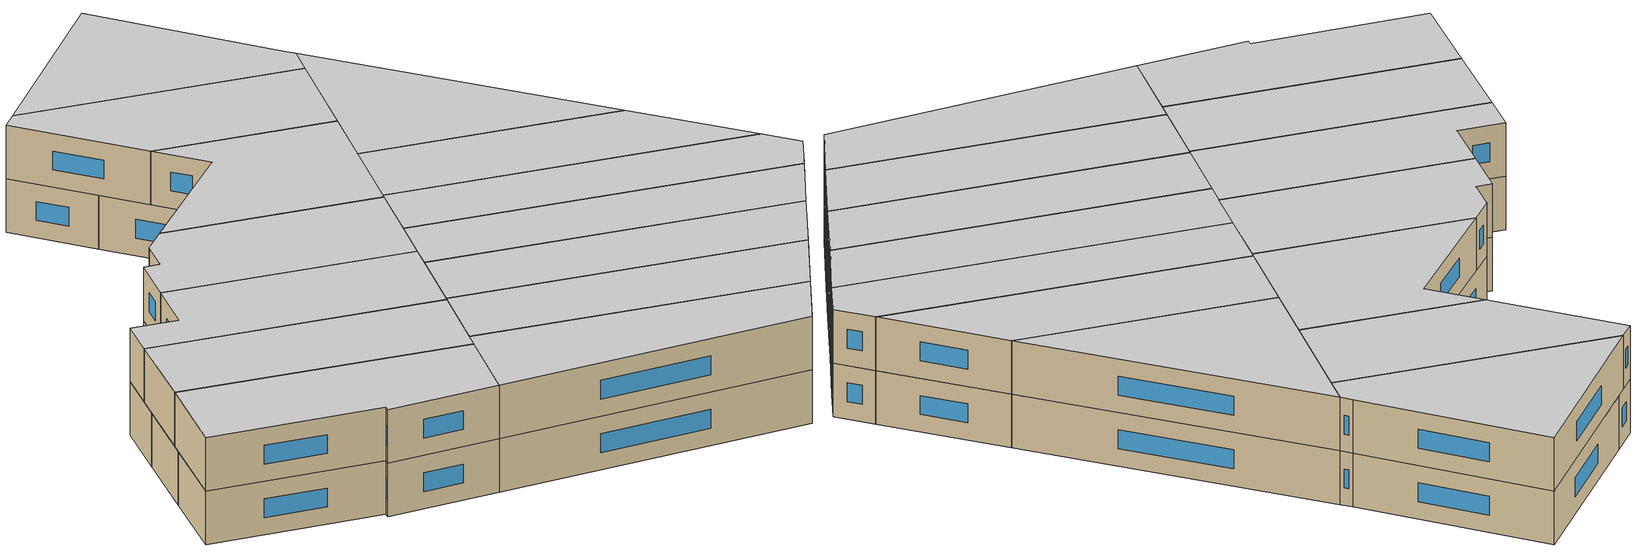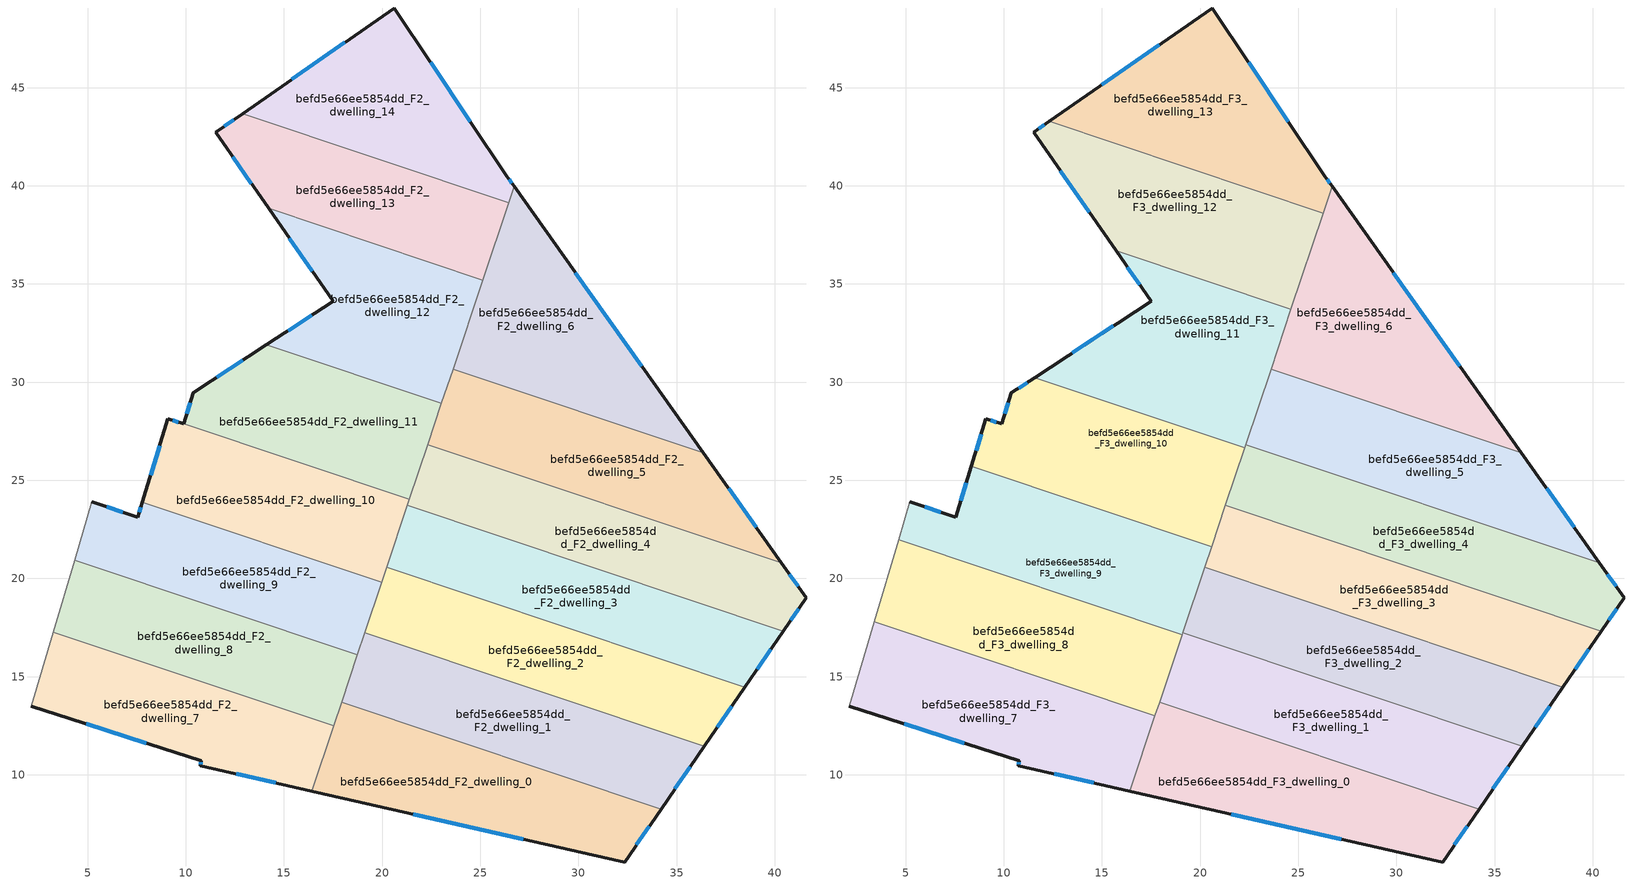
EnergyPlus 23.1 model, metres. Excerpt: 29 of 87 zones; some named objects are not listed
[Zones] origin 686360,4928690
befd5e66ee5854dd_F2_dwelling_0
 floor to befd5e66ee5854dd_F1_dwelling_0 (EU_floor_Construction): 34.21,8.26 32.36,5.56 16.42,9.17 17.93,13.7 z6
 wall outside (EU_wall_Construction): 16.42,9.17 32.36,5.56 34.21,8.26 z6:9
 wall to befd5e66ee5854dd_F2_dwelling_1 (EU_wall_Construction): 34.21,8.26 17.93,13.7 z6:9
 wall to befd5e66ee5854dd_F2_dwelling_7 (EU_wall_Construction): 17.53,12.49 16.42,9.17 z6:9
 wall to befd5e66ee5854dd_F2_dwelling_8 (EU_wall_Construction): 17.93,13.7 17.53,12.49 z6:9
 window (EU_Window_Construction): 32.96,6.43 33.61,7.38 / 21.58,8 27.19,6.73 z6.97:8.03
befd5e66ee5854dd_F2_dwelling_1
 floor to befd5e66ee5854dd_F1_dwelling_1 (EU_floor_Construction): 36.4,11.45 34.21,8.26 17.93,13.7 19.11,17.23 z6
 wall outside (EU_wall_Construction): 34.21,8.26 36.4,11.45 z6:9
 wall to befd5e66ee5854dd_F2_dwelling_2 (EU_wall_Construction): 36.4,11.45 19.11,17.23 z6:9
 wall to befd5e66ee5854dd_F2_dwelling_8 (EU_wall_Construction): 18.74,16.1 17.93,13.7 z6:9
 wall to befd5e66ee5854dd_F2_dwelling_9 (EU_wall_Construction): 19.11,17.23 18.74,16.1 z6:9
 window (EU_Window_Construction): 34.92,9.29 35.69,10.41 z6.97:8.03
befd5e66ee5854dd_F2_dwelling_10
 floor to befd5e66ee5854dd_F1_dwelling_10 (EU_floor_Construction): 21.39,24.04 19.97,19.81 7.79,23.89 9.09,28.13 9.89,27.88 9.89,27.89 z6
 wall outside (EU_wall_Construction): 9.89,27.89 9.89,27.88 9.09,28.13 7.79,23.89 z6:9
 wall to befd5e66ee5854dd_F2_dwelling_11 (EU_wall_Construction): 21.39,24.04 9.89,27.89 z6:9
 wall to befd5e66ee5854dd_F2_dwelling_9 (EU_wall_Construction): 7.79,23.89 19.97,19.81 z6:9
 wall to befd5e66ee5854dd_F2_dwelling_3 (EU_wall_Construction): 20.23,20.57 21.29,23.73 z6:9
 wall to befd5e66ee5854dd_F2_dwelling_4 (EU_wall_Construction): 21.29,23.73 21.39,24.04 z6:9
 wall to befd5e66ee5854dd_F2_dwelling_2 (EU_wall_Construction): 19.98,19.81 20.23,20.57 z6:9
 window (EU_Window_Construction): 8.67,26.75 8.21,25.26 / 9.63,27.96 9.35,28.05 z6.97:8.03
befd5e66ee5854dd_F2_dwelling_11
 floor to befd5e66ee5854dd_F1_dwelling_11 (EU_floor_Construction): 23.02,28.91 21.39,24.04 9.89,27.89 10.38,29.45 14.11,31.9 z6
 wall outside (EU_wall_Construction): 14.11,31.9 10.38,29.45 9.89,27.89 z6:9
 wall to befd5e66ee5854dd_F2_dwelling_12 (EU_wall_Construction): 23.02,28.91 14.11,31.9 z6:9
 wall to befd5e66ee5854dd_F2_dwelling_4 (EU_wall_Construction): 21.39,24.04 22.32,26.82 z6:9
 wall to befd5e66ee5854dd_F2_dwelling_5 (EU_wall_Construction): 22.32,26.82 23.02,28.91 z6:9
 window (EU_Window_Construction): 10.22,28.94 10.05,28.4 / 12.9,31.1 11.59,30.24 z6.97:8.03
befd5e66ee5854dd_F2_dwelling_12
 floor to befd5e66ee5854dd_F1_dwelling_12 (EU_floor_Construction): 25.13,35.2 23.02,28.91 14.11,31.9 17.51,34.13 14.21,38.86 z6
 wall outside (EU_wall_Construction): 14.21,38.86 17.51,34.13 14.11,31.9 z6:9
 wall to befd5e66ee5854dd_F2_dwelling_6 (EU_wall_Construction): 23.61,30.67 25.13,35.2 z6:9
 wall to befd5e66ee5854dd_F2_dwelling_13 (EU_wall_Construction): 25.13,35.2 14.21,38.86 z6:9
 wall to befd5e66ee5854dd_F2_dwelling_5 (EU_wall_Construction): 23.02,28.91 23.61,30.67 z6:9
 window (EU_Window_Construction): 16.4,33.41 15.21,32.62 / 15.28,37.32 16.44,35.66 z6.97:8.03
befd5e66ee5854dd_F2_dwelling_13
 floor to befd5e66ee5854dd_F1_dwelling_13 (EU_floor_Construction): 26.45,39.14 25.13,35.2 14.21,38.86 11.52,42.73 12.89,43.68 z6
 wall outside (EU_wall_Construction): 12.89,43.68 11.52,42.73 14.21,38.86 z6:9
 wall to befd5e66ee5854dd_F2_dwelling_14 (EU_wall_Construction): 26.45,39.14 12.89,43.68 z6:9
 wall to befd5e66ee5854dd_F2_dwelling_6 (EU_wall_Construction): 25.13,35.2 26.45,39.14 z6:9
 window (EU_Window_Construction): 12.39,41.47 13.34,40.11 / 12.44,43.37 11.96,43.04 z6.97:8.03
befd5e66ee5854dd_F2_dwelling_14
 floor to befd5e66ee5854dd_F1_dwelling_14 (EU_floor_Construction): 20.61,49.06 26.35,40.5 26.72,39.97 26.45,39.14 12.89,43.68 z6
 wall outside (EU_wall_Construction): 26.72,39.97 26.35,40.5 20.61,49.06 12.89,43.68 z6:9
 wall to befd5e66ee5854dd_F2_dwelling_6 (EU_wall_Construction): 26.45,39.15 26.72,39.97 z6:9
 window (EU_Window_Construction): 18.1,47.32 15.39,45.43 / 24.49,43.27 22.47,46.28 / 26.6,40.14 26.47,40.33 z6.97:8.03
befd5e66ee5854dd_F2_dwelling_2
 floor to befd5e66ee5854dd_F1_dwelling_2 (EU_floor_Construction): 38.47,14.46 36.4,11.45 19.11,17.23 20.23,20.57 z6
 wall outside (EU_wall_Construction): 36.4,11.45 38.47,14.46 z6:9
 wall to befd5e66ee5854dd_F2_dwelling_3 (EU_wall_Construction): 38.47,14.46 20.23,20.57 z6:9
 wall to befd5e66ee5854dd_F2_dwelling_9 (EU_wall_Construction): 19.98,19.81 19.11,17.23 z6:9
 window (EU_Window_Construction): 37.07,12.42 37.8,13.48 z6.97:8.03
befd5e66ee5854dd_F2_dwelling_3
 floor to befd5e66ee5854dd_F1_dwelling_3 (EU_floor_Construction): 40.43,17.33 38.47,14.46 20.23,20.57 21.29,23.73 z6
 wall outside (EU_wall_Construction): 38.47,14.46 40.43,17.33 z6:9
 wall to befd5e66ee5854dd_F2_dwelling_4 (EU_wall_Construction): 40.43,17.33 21.29,23.73 z6:9
 window (EU_Window_Construction): 39.1,15.39 39.8,16.4 z6.97:8.03
befd5e66ee5854dd_F2_dwelling_4
 floor to befd5e66ee5854dd_F1_dwelling_4 (EU_floor_Construction): 40.34,20.79 41.6,19.02 40.43,17.33 21.29,23.73 22.32,26.82 z6
 wall outside (EU_wall_Construction): 40.43,17.33 41.6,19.02 40.34,20.79 z6:9
 wall to befd5e66ee5854dd_F2_dwelling_5 (EU_wall_Construction): 40.34,20.79 22.32,26.82 z6:9
 window (EU_Window_Construction): 41.19,19.59 40.75,20.21 / 40.81,17.87 41.22,18.47 z6.97:8.03
befd5e66ee5854dd_F2_dwelling_5
 floor to befd5e66ee5854dd_F1_dwelling_5 (EU_floor_Construction): 36.35,26.41 40.34,20.79 22.32,26.82 23.61,30.67 z6
 wall outside (EU_wall_Construction): 40.34,20.79 36.35,26.41 z6:9
 wall to befd5e66ee5854dd_F2_dwelling_6 (EU_wall_Construction): 36.35,26.41 23.61,30.67 z6:9
 window (EU_Window_Construction): 39.05,22.61 37.64,24.59 z6.97:8.03
befd5e66ee5854dd_F2_dwelling_6
 floor to befd5e66ee5854dd_F1_dwelling_6 (EU_floor_Construction): 26.72,39.97 36.35,26.41 23.61,30.67 z6
 wall outside (EU_wall_Construction): 36.35,26.41 26.72,39.97 z6:9
 window (EU_Window_Construction): 33.23,30.8 29.84,35.57 z6.97:8.03
befd5e66ee5854dd_F2_dwelling_7
 floor to befd5e66ee5854dd_F1_dwelling_7 (EU_floor_Construction): 17.53,12.49 16.42,9.17 10.74,10.46 10.79,10.71 2.14,13.5 3.25,17.27 z6
 wall outside (EU_wall_Construction): 2.14,13.5 10.79,10.71 10.74,10.46 16.42,9.17 z6:9
 wall adiabatic (EU_wall_Construction): 3.25,17.27 2.14,13.5 z6:9
 wall to befd5e66ee5854dd_F2_dwelling_8 (EU_wall_Construction): 17.53,12.49 3.25,17.27 z6:9
 window (EU_Window_Construction): 4.94,12.59 7.98,11.61 / 12.58,10.04 14.57,9.59 / 10.77,10.63 10.75,10.54 z6.97:8.03
befd5e66ee5854dd_F2_dwelling_8
 floor to befd5e66ee5854dd_F1_dwelling_8 (EU_floor_Construction): 18.73,16.1 17.53,12.49 3.25,17.27 4.33,20.93 z6
 wall to befd5e66ee5854dd_F2_dwelling_9 (EU_wall_Construction): 18.73,16.1 4.33,20.93 z6:9
 wall adiabatic (EU_wall_Construction): 4.33,20.93 3.25,17.27 z6:9
 ceiling adiabatic (EU_roof_Construction): 17.7,13.01 18.73,16.1 4.33,20.93 3.25,17.27 3.41,17.79 z9
befd5e66ee5854dd_F2_dwelling_9
 floor to befd5e66ee5854dd_F1_dwelling_9 (EU_floor_Construction): 19.97,19.81 18.73,16.1 4.33,20.93 5.22,23.91 7.56,23.12 7.79,23.89 z6
 wall outside (EU_wall_Construction): 7.79,23.89 7.56,23.12 5.22,23.91 z6:9
 wall adiabatic (EU_wall_Construction): 5.22,23.91 4.33,20.93 z6:9
 window (EU_Window_Construction): 6.8,23.38 5.97,23.65 / 7.71,23.64 7.63,23.37 z6.97:8.03
befd5e66ee5854dd_F3_dwelling_0
 floor to befd5e66ee5854dd_F2_dwelling_0 (EU_floor_Construction): 34.21,8.26 32.36,5.56 16.42,9.17 17.93,13.7 z9
 wall outside (EU_wall_Construction): 16.42,9.17 32.36,5.56 34.21,8.26 z9:12
 wall to befd5e66ee5854dd_F3_dwelling_1 (EU_wall_Construction): 34.21,8.26 17.93,13.7 z9:12
 wall to befd5e66ee5854dd_F3_dwelling_7 (EU_wall_Construction): 17.7,13.01 16.42,9.17 z9:12
 wall to befd5e66ee5854dd_F3_dwelling_8 (EU_wall_Construction): 17.93,13.7 17.7,13.01 z9:12
 window (EU_Window_Construction): 32.96,6.43 33.61,7.38 / 21.58,8 27.19,6.73 z9.97:11.03
 ceiling to befd5e66ee5854dd_F4_dwelling_0 (EU_floor_Construction): 32.36,5.56 34.21,8.26 17.93,13.7 16.42,9.17 z12
befd5e66ee5854dd_F3_dwelling_1
 floor to befd5e66ee5854dd_F2_dwelling_1 (EU_floor_Construction): 36.4,11.45 34.21,8.26 17.93,13.7 19.11,17.23 z9
 wall outside (EU_wall_Construction): 34.21,8.26 36.4,11.45 z9:12
 wall to befd5e66ee5854dd_F3_dwelling_2 (EU_wall_Construction): 36.4,11.45 19.11,17.23 z9:12
 wall to befd5e66ee5854dd_F3_dwelling_8 (EU_wall_Construction): 19.08,17.13 17.93,13.7 z9:12
 wall to befd5e66ee5854dd_F3_dwelling_9 (EU_wall_Construction): 19.11,17.23 19.08,17.13 z9:12
 window (EU_Window_Construction): 34.92,9.29 35.69,10.41 z9.97:11.03
 ceiling to befd5e66ee5854dd_F4_dwelling_1 (EU_floor_Construction): 34.21,8.26 36.4,11.45 19.11,17.23 17.93,13.7 z12
befd5e66ee5854dd_F3_dwelling_10
 floor to befd5e66ee5854dd_F2_dwelling_10 (EU_floor_Construction): 21.39,24.04 20.58,21.63 8.35,25.72 9.09,28.13 9.89,27.88 9.89,27.89 z9
 floor to befd5e66ee5854dd_F2_dwelling_11 (EU_floor_Construction): 22.27,26.65 21.39,24.04 9.89,27.89 10.38,29.45 11.57,30.23 z9
 wall outside (EU_wall_Construction): 11.57,30.23 10.38,29.45 9.89,27.88 9.09,28.13 8.35,25.72 z9:12
 wall to befd5e66ee5854dd_F3_dwelling_11 (EU_wall_Construction): 22.27,26.65 11.57,30.23 z9:12
 wall to befd5e66ee5854dd_F3_dwelling_9 (EU_wall_Construction): 8.35,25.72 20.58,21.63 z9:12
 wall to befd5e66ee5854dd_F3_dwelling_4 (EU_wall_Construction): 21.29,23.73 22.27,26.65 z9:12
 wall to befd5e66ee5854dd_F3_dwelling_3 (EU_wall_Construction): 20.58,21.63 21.29,23.73 z9:12
 window (EU_Window_Construction): 11.18,29.98 10.76,29.7 / 8.85,27.35 8.59,26.5 / 9.63,27.96 9.35,28.05 / 10.22,28.94 10.04,28.39 z9.97:11.03
 ceiling to befd5e66ee5854dd_F4_dwelling_10 (EU_floor_Construction): 20.58,21.63 22.27,26.65 11.57,30.23 10.38,29.45 9.89,27.88 9.09,28.13 8.35,25.72 z12
befd5e66ee5854dd_F3_dwelling_11
 floor to befd5e66ee5854dd_F2_dwelling_12 (EU_floor_Construction): 24.63,33.71 23.02,28.91 14.11,31.9 17.51,34.13 15.72,36.69 z9
 floor to befd5e66ee5854dd_F2_dwelling_11 (EU_floor_Construction): 23.02,28.91 22.27,26.65 11.57,30.23 14.11,31.9 z9
 wall outside (EU_wall_Construction): 15.72,36.69 17.51,34.13 11.57,30.23 z9:12
 wall to befd5e66ee5854dd_F3_dwelling_12 (EU_wall_Construction): 24.63,33.71 15.72,36.69 z9:12
 wall to befd5e66ee5854dd_F3_dwelling_5 (EU_wall_Construction): 22.32,26.82 23.61,30.67 z9:12
 wall to befd5e66ee5854dd_F3_dwelling_4 (EU_wall_Construction): 22.27,26.65 22.32,26.82 z9:12
 wall to befd5e66ee5854dd_F3_dwelling_6 (EU_wall_Construction): 23.61,30.67 24.63,33.71 z9:12
 window (EU_Window_Construction): 15.58,32.86 13.49,31.49 / 16.3,35.86 16.93,34.96 z9.97:11.03
 ceiling to befd5e66ee5854dd_F4_dwelling_11 (EU_floor_Construction): 22.27,26.65 24.63,33.71 15.72,36.69 17.51,34.13 11.57,30.23 z12
befd5e66ee5854dd_F3_dwelling_12
 floor to befd5e66ee5854dd_F2_dwelling_13 (EU_floor_Construction): 26.27,38.61 25.13,35.2 14.21,38.86 11.52,42.73 12.31,43.28 z9
 floor to befd5e66ee5854dd_F2_dwelling_12 (EU_floor_Construction): 25.13,35.2 24.63,33.71 15.72,36.69 14.21,38.86 z9
 wall outside (EU_wall_Construction): 12.31,43.28 11.52,42.73 15.72,36.69 z9:12
 wall to befd5e66ee5854dd_F3_dwelling_13 (EU_wall_Construction): 26.27,38.61 12.31,43.28 z9:12
 wall to befd5e66ee5854dd_F3_dwelling_6 (EU_wall_Construction): 24.63,33.71 26.27,38.61 z9:12
 window (EU_Window_Construction): 12.88,40.77 14.36,38.65 / 12.05,43.1 11.77,42.91 z9.97:11.03
 ceiling to befd5e66ee5854dd_F4_dwelling_12 (EU_floor_Construction): 24.63,33.71 26.27,38.61 12.31,43.28 11.52,42.73 15.72,36.69 z12
befd5e66ee5854dd_F3_dwelling_13
 floor to befd5e66ee5854dd_F2_dwelling_14 (EU_floor_Construction): 20.61,49.06 26.35,40.5 26.72,39.97 26.45,39.14 12.89,43.68 z9
 floor to befd5e66ee5854dd_F2_dwelling_13 (EU_floor_Construction): 26.45,39.14 26.27,38.61 12.31,43.28 12.89,43.68 z9
 wall outside (EU_wall_Construction): 26.72,39.97 26.35,40.5 20.61,49.06 12.31,43.28 z9:12
 wall to befd5e66ee5854dd_F3_dwelling_6 (EU_wall_Construction): 26.27,38.61 26.72,39.97 z9:12
 window (EU_Window_Construction): 17.92,47.18 15,45.15 / 24.49,43.27 22.47,46.28 / 26.6,40.14 26.47,40.33 z9.97:11.03
 ceiling to befd5e66ee5854dd_F4_dwelling_13 (EU_floor_Construction): 26.27,38.61 26.72,39.97 26.35,40.5 20.61,49.06 12.31,43.28 z12
befd5e66ee5854dd_F3_dwelling_2
 floor to befd5e66ee5854dd_F2_dwelling_2 (EU_floor_Construction): 38.47,14.46 36.4,11.45 19.11,17.23 20.23,20.57 z9
 wall outside (EU_wall_Construction): 36.4,11.45 38.47,14.46 z9:12
 wall to befd5e66ee5854dd_F3_dwelling_3 (EU_wall_Construction): 38.47,14.46 20.23,20.57 z9:12
 wall to befd5e66ee5854dd_F3_dwelling_9 (EU_wall_Construction): 20.23,20.57 19.11,17.23 z9:12
 window (EU_Window_Construction): 37.07,12.42 37.8,13.48 z9.97:11.03
 ceiling to befd5e66ee5854dd_F4_dwelling_2 (EU_floor_Construction): 36.4,11.45 38.47,14.46 20.23,20.57 19.11,17.23 z12
befd5e66ee5854dd_F3_dwelling_3
 floor to befd5e66ee5854dd_F2_dwelling_3 (EU_floor_Construction): 40.43,17.33 38.47,14.46 20.23,20.57 21.29,23.73 z9
 wall outside (EU_wall_Construction): 38.47,14.46 40.43,17.33 z9:12
 wall to befd5e66ee5854dd_F3_dwelling_4 (EU_wall_Construction): 40.43,17.33 21.29,23.73 z9:12
 wall to befd5e66ee5854dd_F3_dwelling_9 (EU_wall_Construction): 20.58,21.63 20.23,20.57 z9:12
 window (EU_Window_Construction): 39.1,15.39 39.8,16.4 z9.97:11.03
 ceiling to befd5e66ee5854dd_F4_dwelling_3 (EU_floor_Construction): 38.47,14.46 40.43,17.33 21.29,23.73 20.23,20.57 z12
befd5e66ee5854dd_F3_dwelling_4
 floor to befd5e66ee5854dd_F2_dwelling_4 (EU_floor_Construction): 40.34,20.79 41.6,19.02 40.43,17.33 21.29,23.73 22.32,26.82 z9
 wall outside (EU_wall_Construction): 40.43,17.33 41.6,19.02 40.34,20.79 z9:12
 wall to befd5e66ee5854dd_F3_dwelling_5 (EU_wall_Construction): 40.34,20.79 22.32,26.82 z9:12
 window (EU_Window_Construction): 41.19,19.59 40.75,20.21 / 40.81,17.87 41.22,18.47 z9.97:11.03
 ceiling to befd5e66ee5854dd_F4_dwelling_4 (EU_floor_Construction): 40.43,17.33 41.6,19.02 40.34,20.79 22.32,26.82 21.29,23.73 z12
befd5e66ee5854dd_F3_dwelling_5
 floor to befd5e66ee5854dd_F2_dwelling_5 (EU_floor_Construction): 36.35,26.41 40.34,20.79 22.32,26.82 23.61,30.67 z9
 wall outside (EU_wall_Construction): 40.34,20.79 36.35,26.41 z9:12
 wall to befd5e66ee5854dd_F3_dwelling_6 (EU_wall_Construction): 36.35,26.41 23.61,30.67 z9:12
 window (EU_Window_Construction): 39.05,22.61 37.64,24.59 z9.97:11.03
 ceiling to befd5e66ee5854dd_F4_dwelling_5 (EU_floor_Construction): 40.34,20.79 36.35,26.41 23.61,30.67 22.32,26.82 z12
befd5e66ee5854dd_F3_dwelling_6
 floor to befd5e66ee5854dd_F2_dwelling_6 (EU_floor_Construction): 26.72,39.97 36.35,26.41 23.61,30.67 z9
 wall outside (EU_wall_Construction): 36.35,26.41 26.72,39.97 z9:12
 window (EU_Window_Construction): 33.23,30.8 29.84,35.57 z9.97:11.03
 ceiling to befd5e66ee5854dd_F4_dwelling_6 (EU_floor_Construction): 36.35,26.41 26.72,39.97 23.61,30.67 z12
befd5e66ee5854dd_F3_dwelling_7
 floor to befd5e66ee5854dd_F2_dwelling_7 (EU_floor_Construction): 17.53,12.49 16.42,9.17 10.74,10.46 10.79,10.71 2.14,13.5 3.25,17.27 z9
 floor to befd5e66ee5854dd_F2_dwelling_8 (EU_floor_Construction): 17.7,13.01 17.53,12.49 3.25,17.27 3.41,17.79 z9
 wall outside (EU_wall_Construction): 2.14,13.5 10.79,10.71 10.74,10.46 16.42,9.17 z9:12
 wall adiabatic (EU_wall_Construction): 3.41,17.79 2.14,13.5 z9:12
 wall to befd5e66ee5854dd_F3_dwelling_8 (EU_wall_Construction): 17.7,13.01 3.41,17.79 z9:12
 window (EU_Window_Construction): 4.94,12.59 7.98,11.61 / 12.58,10.04 14.57,9.59 / 10.77,10.63 10.75,10.54 z9.97:11.03
 ceiling to befd5e66ee5854dd_F4_dwelling_7 (EU_floor_Construction): 16.42,9.17 17.7,13.01 3.41,17.79 2.14,13.5 10.79,10.71 10.74,10.46 z12
befd5e66ee5854dd_F3_dwelling_8
 floor adiabatic (EU_floor_Construction): 18.73,16.1 17.7,13.01 3.41,17.79 4.33,20.93 z9
 floor to befd5e66ee5854dd_F2_dwelling_9 (EU_floor_Construction): 19.08,17.13 18.73,16.1 4.33,20.93 4.64,21.96 z9
 wall to befd5e66ee5854dd_F3_dwelling_9 (EU_wall_Construction): 19.08,17.13 4.64,21.96 z9:12
 wall adiabatic (EU_wall_Construction): 4.64,21.96 3.41,17.79 z9:12
 ceiling to befd5e66ee5854dd_F4_dwelling_8 (EU_floor_Construction): 17.7,13.01 19.08,17.13 4.64,21.96 3.41,17.79 z12
befd5e66ee5854dd_F3_dwelling_9
 floor to befd5e66ee5854dd_F2_dwelling_9 (EU_floor_Construction): 19.97,19.81 19.08,17.13 4.64,21.96 5.22,23.91 7.56,23.12 7.79,23.89 z9
 floor to befd5e66ee5854dd_F2_dwelling_10 (EU_floor_Construction): 20.58,21.63 19.97,19.81 7.79,23.89 8.35,25.72 z9
 wall outside (EU_wall_Construction): 8.35,25.72 7.56,23.12 5.22,23.91 z9:12
 wall adiabatic (EU_wall_Construction): 5.22,23.91 4.64,21.96 z9:12
 window (EU_Window_Construction): 6.8,23.38 5.97,23.65 / 8.09,24.88 7.81,23.96 z9.97:11.03
 ceiling to befd5e66ee5854dd_F4_dwelling_9 (EU_floor_Construction): 19.08,17.13 20.58,21.63 8.35,25.72 7.56,23.12 5.22,23.91 4.64,21.96 z12
[Building]
EU S2 Campaign: North Axis=0; Terrain=City; Solar Distribution=FullExterior
[Site:Location]
Bologna: Latitude=44.5; Longitude=11.25; Time Zone=1; Elevation=37
[SizingPeriod:WeatherFileDays]
AnnualSizingPeriod: Begin Month=1; Begin Day of Month=1; End Month=12; End Day of Month=31; Day of Week for Start Day=Monday; Use Weather File Daylight Saving Period=No; Use Weather File Rain and Snow Indicators=No
[MATERIAL]
EU_InternalMass_Material: Roughness=MediumRough; Thickness=0.1; Conductivity=1; Density=1800; Specific Heat=900; Thermal Absorptance=0.9; Solar Absorptance=0.7; Visible Absorptance=0.7
[MATERIAL:NOMASS] Roughness=MediumRough; Thermal Absorptance=0.9; Solar Absorptance=0.7; Visible Absorptance=0.7
Name | Thermal Resistance
EU_wall_NoMass | 0.779417
EU_roof_NoMass | 0.435466
EU_floor_NoMass | 0.588222
[WINDOWMATERIAL:SIMPLEGLAZINGSYSTEM]
EU_Window_SimpleGlazing: UFactor=5.16242; Solar Heat Gain Coefficient=0.85; Visible Transmittance=0.85
[CONSTRUCTION]
EU_wall_Construction: EU_wall_NoMass
EU_roof_Construction: EU_roof_NoMass
EU_floor_Construction: EU_floor_NoMass
EU_Window_Construction: EU_Window_SimpleGlazing
EU_InternalMass_Construction: EU_InternalMass_Material
[ZONE] Type=1; Multiplier=1; Ceiling Height=autocalculate; Floor Area=autocalculate; Part of Total Floor Area=Yes
Name | Volume
befd5e66ee5854dd_F2_dwelling_0; befd5e66ee5854dd_F3_dwelling_0 | 197.555
befd5e66ee5854dd_F2_dwelling_1; befd5e66ee5854dd_F3_dwelling_1 | 197.53
befd5e66ee5854dd_F2_dwelling_10 | 172.858
befd5e66ee5854dd_F3_dwelling_10; befd5e66ee5854dd_F3_dwelling_12 | 197.544
befd5e66ee5854dd_F2_dwelling_11 | 172.866
befd5e66ee5854dd_F3_dwelling_11 | 197.56
befd5e66ee5854dd_F2_dwelling_12 | 172.881
befd5e66ee5854dd_F2_dwelling_13; befd5e66ee5854dd_F2_dwelling_8 | 172.844
befd5e66ee5854dd_F3_dwelling_13 | 197.552
befd5e66ee5854dd_F2_dwelling_14 | 172.86
befd5e66ee5854dd_F2_dwelling_2; befd5e66ee5854dd_F3_dwelling_2 | 197.532
befd5e66ee5854dd_F2_dwelling_3; befd5e66ee5854dd_F3_dwelling_3 | 197.535
befd5e66ee5854dd_F2_dwelling_4; befd5e66ee5854dd_F3_dwelling_4 | 197.579
befd5e66ee5854dd_F2_dwelling_5; befd5e66ee5854dd_F3_dwelling_5 | 197.528
befd5e66ee5854dd_F2_dwelling_6; befd5e66ee5854dd_F3_dwelling_6 | 197.537
befd5e66ee5854dd_F2_dwelling_7 | 172.859
befd5e66ee5854dd_F3_dwelling_7 | 197.533
befd5e66ee5854dd_F3_dwelling_8 | 197.548
befd5e66ee5854dd_F2_dwelling_9 | 172.836
befd5e66ee5854dd_F3_dwelling_9 | 197.55
[INTERNALMASS] Construction=EU_InternalMass_Construction
Name | Zone or ZoneList | Surface Area
befd5e66ee5854dd_F2_dwelling_0_EU_InternalMass | befd5e66ee5854dd_F2_dwelling_0 | 65.8517
befd5e66ee5854dd_F2_dwelling_1_EU_InternalMass | befd5e66ee5854dd_F2_dwelling_1 | 65.8435
befd5e66ee5854dd_F2_dwelling_2_EU_InternalMass | befd5e66ee5854dd_F2_dwelling_2 | 65.844
befd5e66ee5854dd_F2_dwelling_3_EU_InternalMass | befd5e66ee5854dd_F2_dwelling_3 | 65.8452
befd5e66ee5854dd_F2_dwelling_4_EU_InternalMass | befd5e66ee5854dd_F2_dwelling_4 | 65.8597
befd5e66ee5854dd_F2_dwelling_5_EU_InternalMass | befd5e66ee5854dd_F2_dwelling_5 | 65.8428
befd5e66ee5854dd_F2_dwelling_6_EU_InternalMass | befd5e66ee5854dd_F2_dwelling_6 | 65.8457
befd5e66ee5854dd_F2_dwelling_7_EU_InternalMass | befd5e66ee5854dd_F2_dwelling_7 | 57.6192
befd5e66ee5854dd_F2_dwelling_8_EU_InternalMass | befd5e66ee5854dd_F2_dwelling_8 | 57.6146
befd5e66ee5854dd_F2_dwelling_9_EU_InternalMass | befd5e66ee5854dd_F2_dwelling_9 | 57.6121
befd5e66ee5854dd_F2_dwelling_10_EU_InternalMass | befd5e66ee5854dd_F2_dwelling_10 | 57.6197
befd5e66ee5854dd_F2_dwelling_11_EU_InternalMass | befd5e66ee5854dd_F2_dwelling_11 | 57.6222
befd5e66ee5854dd_F2_dwelling_12_EU_InternalMass | befd5e66ee5854dd_F2_dwelling_12 | 57.6268
befd5e66ee5854dd_F2_dwelling_13_EU_InternalMass | befd5e66ee5854dd_F2_dwelling_13 | 57.615
befd5e66ee5854dd_F2_dwelling_14_EU_InternalMass | befd5e66ee5854dd_F2_dwelling_14 | 57.62
befd5e66ee5854dd_F3_dwelling_0_EU_InternalMass | befd5e66ee5854dd_F3_dwelling_0 | 65.8517
befd5e66ee5854dd_F3_dwelling_1_EU_InternalMass | befd5e66ee5854dd_F3_dwelling_1 | 65.8435
befd5e66ee5854dd_F3_dwelling_2_EU_InternalMass | befd5e66ee5854dd_F3_dwelling_2 | 65.844
befd5e66ee5854dd_F3_dwelling_3_EU_InternalMass | befd5e66ee5854dd_F3_dwelling_3 | 65.8452
befd5e66ee5854dd_F3_dwelling_4_EU_InternalMass | befd5e66ee5854dd_F3_dwelling_4 | 65.8597
befd5e66ee5854dd_F3_dwelling_5_EU_InternalMass | befd5e66ee5854dd_F3_dwelling_5 | 65.8428
befd5e66ee5854dd_F3_dwelling_6_EU_InternalMass | befd5e66ee5854dd_F3_dwelling_6 | 65.8457
befd5e66ee5854dd_F3_dwelling_7_EU_InternalMass | befd5e66ee5854dd_F3_dwelling_7 | 65.8443
befd5e66ee5854dd_F3_dwelling_8_EU_InternalMass | befd5e66ee5854dd_F3_dwelling_8 | 65.8492
befd5e66ee5854dd_F3_dwelling_9_EU_InternalMass | befd5e66ee5854dd_F3_dwelling_9 | 65.85
befd5e66ee5854dd_F3_dwelling_10_EU_InternalMass | befd5e66ee5854dd_F3_dwelling_10 | 65.8482
befd5e66ee5854dd_F3_dwelling_11_EU_InternalMass | befd5e66ee5854dd_F3_dwelling_11 | 65.853
befd5e66ee5854dd_F3_dwelling_12_EU_InternalMass | befd5e66ee5854dd_F3_dwelling_12 | 65.8481
befd5e66ee5854dd_F3_dwelling_13_EU_InternalMass | befd5e66ee5854dd_F3_dwelling_13 | 65.851
[OTHEREQUIPMENT] Fuel Type=Electricity; Design Level Calculation Method=Watts/Area; Power per Zone Floor Area=1; Fraction Latent=0; Fraction Radiant=0; Fraction Lost=0; Carbon Dioxide Generation Rate=0; EndUse Subcategory=EU_Step8_InternalGains
Name | Zone or ZoneList or Space or SpaceList | Schedule
EU_Step8_InternalGain_befd5e66ee5854dd_F2_dwelling_0_f000 | befd5e66ee5854dd_F2_dwelling_0 | EU_Step8_GainSchedule_befd5e66ee5854dd_F2_dwelling_0_f000
EU_Step8_InternalGain_befd5e66ee5854dd_F2_dwelling_1_f000 | befd5e66ee5854dd_F2_dwelling_1 | EU_Step8_GainSchedule_befd5e66ee5854dd_F2_dwelling_1_f000
EU_Step8_InternalGain_befd5e66ee5854dd_F2_dwelling_2_f000 | befd5e66ee5854dd_F2_dwelling_2 | EU_Step8_GainSchedule_befd5e66ee5854dd_F2_dwelling_2_f000
EU_Step8_InternalGain_befd5e66ee5854dd_F2_dwelling_3_f000 | befd5e66ee5854dd_F2_dwelling_3 | EU_Step8_GainSchedule_befd5e66ee5854dd_F2_dwelling_3_f000
EU_Step8_InternalGain_befd5e66ee5854dd_F2_dwelling_4_f000 | befd5e66ee5854dd_F2_dwelling_4 | EU_Step8_GainSchedule_befd5e66ee5854dd_F2_dwelling_4_f000
EU_Step8_InternalGain_befd5e66ee5854dd_F2_dwelling_5_f000 | befd5e66ee5854dd_F2_dwelling_5 | EU_Step8_GainSchedule_befd5e66ee5854dd_F2_dwelling_5_f000
EU_Step8_InternalGain_befd5e66ee5854dd_F2_dwelling_6_f000 | befd5e66ee5854dd_F2_dwelling_6 | EU_Step8_GainSchedule_befd5e66ee5854dd_F2_dwelling_6_f000
EU_Step8_InternalGain_befd5e66ee5854dd_F2_dwelling_7_f000 | befd5e66ee5854dd_F2_dwelling_7 | EU_Step8_GainSchedule_befd5e66ee5854dd_F2_dwelling_7_f000
EU_Step8_InternalGain_befd5e66ee5854dd_F2_dwelling_8_f000 | befd5e66ee5854dd_F2_dwelling_8 | EU_Step8_GainSchedule_befd5e66ee5854dd_F2_dwelling_8_f000
EU_Step8_InternalGain_befd5e66ee5854dd_F2_dwelling_9_f000 | befd5e66ee5854dd_F2_dwelling_9 | EU_Step8_GainSchedule_befd5e66ee5854dd_F2_dwelling_9_f000
EU_Step8_InternalGain_befd5e66ee5854dd_F2_dwelling_10_f000 | befd5e66ee5854dd_F2_dwelling_10 | EU_Step8_GainSchedule_befd5e66ee5854dd_F2_dwelling_10_f000
EU_Step8_InternalGain_befd5e66ee5854dd_F2_dwelling_11_f000 | befd5e66ee5854dd_F2_dwelling_11 | EU_Step8_GainSchedule_befd5e66ee5854dd_F2_dwelling_11_f000
EU_Step8_InternalGain_befd5e66ee5854dd_F2_dwelling_12_f000 | befd5e66ee5854dd_F2_dwelling_12 | EU_Step8_GainSchedule_befd5e66ee5854dd_F2_dwelling_12_f000
EU_Step8_InternalGain_befd5e66ee5854dd_F2_dwelling_13_f000 | befd5e66ee5854dd_F2_dwelling_13 | EU_Step8_GainSchedule_befd5e66ee5854dd_F2_dwelling_13_f000
EU_Step8_InternalGain_befd5e66ee5854dd_F2_dwelling_14_f000 | befd5e66ee5854dd_F2_dwelling_14 | EU_Step8_GainSchedule_befd5e66ee5854dd_F2_dwelling_14_f000
EU_Step8_InternalGain_befd5e66ee5854dd_F3_dwelling_0_f000 | befd5e66ee5854dd_F3_dwelling_0 | EU_Step8_GainSchedule_befd5e66ee5854dd_F3_dwelling_0_f000
EU_Step8_InternalGain_befd5e66ee5854dd_F3_dwelling_1_f000 | befd5e66ee5854dd_F3_dwelling_1 | EU_Step8_GainSchedule_befd5e66ee5854dd_F3_dwelling_1_f000
EU_Step8_InternalGain_befd5e66ee5854dd_F3_dwelling_2_f000 | befd5e66ee5854dd_F3_dwelling_2 | EU_Step8_GainSchedule_befd5e66ee5854dd_F3_dwelling_2_f000
EU_Step8_InternalGain_befd5e66ee5854dd_F3_dwelling_3_f000 | befd5e66ee5854dd_F3_dwelling_3 | EU_Step8_GainSchedule_befd5e66ee5854dd_F3_dwelling_3_f000
EU_Step8_InternalGain_befd5e66ee5854dd_F3_dwelling_4_f000 | befd5e66ee5854dd_F3_dwelling_4 | EU_Step8_GainSchedule_befd5e66ee5854dd_F3_dwelling_4_f000
EU_Step8_InternalGain_befd5e66ee5854dd_F3_dwelling_5_f000 | befd5e66ee5854dd_F3_dwelling_5 | EU_Step8_GainSchedule_befd5e66ee5854dd_F3_dwelling_5_f000
EU_Step8_InternalGain_befd5e66ee5854dd_F3_dwelling_6_f000 | befd5e66ee5854dd_F3_dwelling_6 | EU_Step8_GainSchedule_befd5e66ee5854dd_F3_dwelling_6_f000
EU_Step8_InternalGain_befd5e66ee5854dd_F3_dwelling_7_f000 | befd5e66ee5854dd_F3_dwelling_7 | EU_Step8_GainSchedule_befd5e66ee5854dd_F3_dwelling_7_f000
EU_Step8_InternalGain_befd5e66ee5854dd_F3_dwelling_8_f000 | befd5e66ee5854dd_F3_dwelling_8 | EU_Step8_GainSchedule_befd5e66ee5854dd_F3_dwelling_8_f000
EU_Step8_InternalGain_befd5e66ee5854dd_F3_dwelling_9_f000 | befd5e66ee5854dd_F3_dwelling_9 | EU_Step8_GainSchedule_befd5e66ee5854dd_F3_dwelling_9_f000
EU_Step8_InternalGain_befd5e66ee5854dd_F3_dwelling_10_f000 | befd5e66ee5854dd_F3_dwelling_10 | EU_Step8_GainSchedule_befd5e66ee5854dd_F3_dwelling_10_f000
EU_Step8_InternalGain_befd5e66ee5854dd_F3_dwelling_11_f000 | befd5e66ee5854dd_F3_dwelling_11 | EU_Step8_GainSchedule_befd5e66ee5854dd_F3_dwelling_11_f000
EU_Step8_InternalGain_befd5e66ee5854dd_F3_dwelling_12_f000 | befd5e66ee5854dd_F3_dwelling_12 | EU_Step8_GainSchedule_befd5e66ee5854dd_F3_dwelling_12_f000
EU_Step8_InternalGain_befd5e66ee5854dd_F3_dwelling_13_f000 | befd5e66ee5854dd_F3_dwelling_13 | EU_Step8_GainSchedule_befd5e66ee5854dd_F3_dwelling_13_f000
[ZONEVENTILATION:DESIGNFLOWRATE] Schedule=EU_AlwaysOn; Design Flow Rate Calculation Method=AirChanges/Hour; Air Changes per Hour=0.712058; Ventilation Type=Natural; Fan Pressure Rise=0; Fan Total Efficiency=1; Constant Term Coefficient=1; Temperature Term Coefficient=0; Velocity Term Coefficient=0; Velocity Squared Term Coefficient=0; Minimum Indoor Temperature=-100; Maximum Indoor Temperature=100; Delta Temperature=-100; Minimum Outdoor Temperature=-100; Maximum Outdoor Temperature=100; Maximum Wind Speed=40
Name | Zone or ZoneList or Space or SpaceList
EU_ConstantAir_befd5e66ee5854dd_F2_dwelling_0 | befd5e66ee5854dd_F2_dwelling_0
EU_ConstantAir_befd5e66ee5854dd_F2_dwelling_1 | befd5e66ee5854dd_F2_dwelling_1
EU_ConstantAir_befd5e66ee5854dd_F2_dwelling_2 | befd5e66ee5854dd_F2_dwelling_2
EU_ConstantAir_befd5e66ee5854dd_F2_dwelling_3 | befd5e66ee5854dd_F2_dwelling_3
EU_ConstantAir_befd5e66ee5854dd_F2_dwelling_4 | befd5e66ee5854dd_F2_dwelling_4
EU_ConstantAir_befd5e66ee5854dd_F2_dwelling_5 | befd5e66ee5854dd_F2_dwelling_5
EU_ConstantAir_befd5e66ee5854dd_F2_dwelling_6 | befd5e66ee5854dd_F2_dwelling_6
EU_ConstantAir_befd5e66ee5854dd_F2_dwelling_7 | befd5e66ee5854dd_F2_dwelling_7
EU_ConstantAir_befd5e66ee5854dd_F2_dwelling_8 | befd5e66ee5854dd_F2_dwelling_8
EU_ConstantAir_befd5e66ee5854dd_F2_dwelling_9 | befd5e66ee5854dd_F2_dwelling_9
EU_ConstantAir_befd5e66ee5854dd_F2_dwelling_10 | befd5e66ee5854dd_F2_dwelling_10
EU_ConstantAir_befd5e66ee5854dd_F2_dwelling_11 | befd5e66ee5854dd_F2_dwelling_11
EU_ConstantAir_befd5e66ee5854dd_F2_dwelling_12 | befd5e66ee5854dd_F2_dwelling_12
EU_ConstantAir_befd5e66ee5854dd_F2_dwelling_13 | befd5e66ee5854dd_F2_dwelling_13
EU_ConstantAir_befd5e66ee5854dd_F2_dwelling_14 | befd5e66ee5854dd_F2_dwelling_14
EU_ConstantAir_befd5e66ee5854dd_F3_dwelling_0 | befd5e66ee5854dd_F3_dwelling_0
EU_ConstantAir_befd5e66ee5854dd_F3_dwelling_1 | befd5e66ee5854dd_F3_dwelling_1
EU_ConstantAir_befd5e66ee5854dd_F3_dwelling_2 | befd5e66ee5854dd_F3_dwelling_2
EU_ConstantAir_befd5e66ee5854dd_F3_dwelling_3 | befd5e66ee5854dd_F3_dwelling_3
EU_ConstantAir_befd5e66ee5854dd_F3_dwelling_4 | befd5e66ee5854dd_F3_dwelling_4
EU_ConstantAir_befd5e66ee5854dd_F3_dwelling_5 | befd5e66ee5854dd_F3_dwelling_5
EU_ConstantAir_befd5e66ee5854dd_F3_dwelling_6 | befd5e66ee5854dd_F3_dwelling_6
EU_ConstantAir_befd5e66ee5854dd_F3_dwelling_7 | befd5e66ee5854dd_F3_dwelling_7
EU_ConstantAir_befd5e66ee5854dd_F3_dwelling_8 | befd5e66ee5854dd_F3_dwelling_8
EU_ConstantAir_befd5e66ee5854dd_F3_dwelling_9 | befd5e66ee5854dd_F3_dwelling_9
EU_ConstantAir_befd5e66ee5854dd_F3_dwelling_10 | befd5e66ee5854dd_F3_dwelling_10
EU_ConstantAir_befd5e66ee5854dd_F3_dwelling_11 | befd5e66ee5854dd_F3_dwelling_11
EU_ConstantAir_befd5e66ee5854dd_F3_dwelling_12 | befd5e66ee5854dd_F3_dwelling_12
EU_ConstantAir_befd5e66ee5854dd_F3_dwelling_13 | befd5e66ee5854dd_F3_dwelling_13
[HVACTEMPLATE:THERMOSTAT] Constant Heating Setpoint=20; Constant Cooling Setpoint=50
EU_HeatOnly_befd5e66ee5854dd_F5_dwelling_4; EU_HeatOnly_befd5e66ee5854dd_F5_dwelling_5; EU_HeatOnly_befd5e66ee5854dd_F5_dwelling_6; EU_HeatOnly_befd5e66ee5854dd_F5_dwelling_7; EU_HeatOnly_befd5e66ee5854dd_F5_dwelling_8; EU_HeatOnly_befd5e66ee5854dd_F5_dwelling_9; EU_HeatOnly_befd5e66ee5854dd_F5_dwelling_10; EU_HeatOnly_befd5e66ee5854dd_F5_dwelling_11; EU_HeatOnly_befd5e66ee5854dd_F5_dwelling_12; EU_HeatOnly_befd5e66ee5854dd_F5_dwelling_13
[HVACTEMPLATE:ZONE:IDEALLOADSAIRSYSTEM] System Availability Schedule=EU_AlwaysOn; Maximum Heating Supply Air Temperature=50; Minimum Cooling Supply Air Temperature=13; Maximum Heating Supply Air Humidity Ratio=0.0156; Minimum Cooling Supply Air Humidity Ratio=0.0077; Heating Limit=NoLimit; Cooling Limit=NoLimit; Heating Availability Schedule=EU_AlwaysOn; Cooling Availability Schedule=EU_CoolingOff; Dehumidification Control Type=ConstantSensibleHeatRatio; Cooling Sensible Heat Ratio=0.7; Dehumidification Setpoint=60; Humidification Control Type=None; Humidification Setpoint=30; Outdoor Air Method=None; Outdoor Air Flow Rate per Person=0.00944; Outdoor Air Flow Rate per Zone Floor Area=0; Outdoor Air Flow Rate per Zone=0; Demand Controlled Ventilation Type=None; Outdoor Air Economizer Type=NoEconomizer; Heat Recovery Type=None; Sensible Heat Recovery Effectiveness=0.7; Latent Heat Recovery Effectiveness=0.65
Name | Template Thermostat
befd5e66ee5854dd_F2_dwelling_0 | EU_HeatOnly_befd5e66ee5854dd_F2_dwelling_0
befd5e66ee5854dd_F2_dwelling_1 | EU_HeatOnly_befd5e66ee5854dd_F2_dwelling_1
befd5e66ee5854dd_F2_dwelling_2 | EU_HeatOnly_befd5e66ee5854dd_F2_dwelling_2
befd5e66ee5854dd_F2_dwelling_3 | EU_HeatOnly_befd5e66ee5854dd_F2_dwelling_3
befd5e66ee5854dd_F2_dwelling_4 | EU_HeatOnly_befd5e66ee5854dd_F2_dwelling_4
befd5e66ee5854dd_F2_dwelling_5 | EU_HeatOnly_befd5e66ee5854dd_F2_dwelling_5
befd5e66ee5854dd_F2_dwelling_6 | EU_HeatOnly_befd5e66ee5854dd_F2_dwelling_6
befd5e66ee5854dd_F2_dwelling_7 | EU_HeatOnly_befd5e66ee5854dd_F2_dwelling_7
befd5e66ee5854dd_F2_dwelling_8 | EU_HeatOnly_befd5e66ee5854dd_F2_dwelling_8
befd5e66ee5854dd_F2_dwelling_9 | EU_HeatOnly_befd5e66ee5854dd_F2_dwelling_9
befd5e66ee5854dd_F2_dwelling_10 | EU_HeatOnly_befd5e66ee5854dd_F2_dwelling_10
befd5e66ee5854dd_F2_dwelling_11 | EU_HeatOnly_befd5e66ee5854dd_F2_dwelling_11
befd5e66ee5854dd_F2_dwelling_12 | EU_HeatOnly_befd5e66ee5854dd_F2_dwelling_12
befd5e66ee5854dd_F2_dwelling_13 | EU_HeatOnly_befd5e66ee5854dd_F2_dwelling_13
befd5e66ee5854dd_F2_dwelling_14 | EU_HeatOnly_befd5e66ee5854dd_F2_dwelling_14
befd5e66ee5854dd_F3_dwelling_0 | EU_HeatOnly_befd5e66ee5854dd_F3_dwelling_0
befd5e66ee5854dd_F3_dwelling_1 | EU_HeatOnly_befd5e66ee5854dd_F3_dwelling_1
befd5e66ee5854dd_F3_dwelling_2 | EU_HeatOnly_befd5e66ee5854dd_F3_dwelling_2
befd5e66ee5854dd_F3_dwelling_3 | EU_HeatOnly_befd5e66ee5854dd_F3_dwelling_3
befd5e66ee5854dd_F3_dwelling_4 | EU_HeatOnly_befd5e66ee5854dd_F3_dwelling_4
befd5e66ee5854dd_F3_dwelling_5 | EU_HeatOnly_befd5e66ee5854dd_F3_dwelling_5
befd5e66ee5854dd_F3_dwelling_6 | EU_HeatOnly_befd5e66ee5854dd_F3_dwelling_6
befd5e66ee5854dd_F3_dwelling_7 | EU_HeatOnly_befd5e66ee5854dd_F3_dwelling_7
befd5e66ee5854dd_F3_dwelling_8 | EU_HeatOnly_befd5e66ee5854dd_F3_dwelling_8
befd5e66ee5854dd_F3_dwelling_9 | EU_HeatOnly_befd5e66ee5854dd_F3_dwelling_9
befd5e66ee5854dd_F3_dwelling_10 | EU_HeatOnly_befd5e66ee5854dd_F3_dwelling_10
befd5e66ee5854dd_F3_dwelling_11 | EU_HeatOnly_befd5e66ee5854dd_F3_dwelling_11
befd5e66ee5854dd_F3_dwelling_12 | EU_HeatOnly_befd5e66ee5854dd_F3_dwelling_12
befd5e66ee5854dd_F3_dwelling_13 | EU_HeatOnly_befd5e66ee5854dd_F3_dwelling_13
[SIZING:ZONE] Zone Cooling Design Supply Air Temperature Input Method=SupplyAirTemperature; Zone Cooling Design Supply Air Temperature=13; Zone Heating Design Supply Air Temperature Input Method=SupplyAirTemperature; Zone Heating Design Supply Air Temperature=50; Zone Cooling Design Supply Air Humidity Ratio=0.008; Zone Heating Design Supply Air Humidity Ratio=0.008; Cooling Design Air Flow Method=DesignDay; Cooling Design Air Flow Rate=0; Cooling Minimum Air Flow per Zone Floor Area=0.000762; Cooling Minimum Air Flow=0; Cooling Minimum Air Flow Fraction=0.2; Heating Design Air Flow Method=DesignDay; Heating Design Air Flow Rate=0; Heating Maximum Air Flow per Zone Floor Area=0.002032; Heating Maximum Air Flow=0.141576; Heating Maximum Air Flow Fraction=0.3; Account for Dedicated Outdoor Air System=No; Dedicated Outdoor Air System Control Strategy=NeutralSupplyAir; Dedicated Outdoor Air Low Setpoint Temperature for Design=autosize; Dedicated Outdoor Air High Setpoint Temperature for Design=autosize; Zone Load Sizing Method=Sensible Load Only No Latent Load; Zone Latent Cooling Design Supply Air Humidity Ratio Input Method=HumidityRatioDifference; Zone Cooling Design Supply Air Humidity Ratio Difference=0.005; Zone Latent Heating Design Supply Air Humidity Ratio Input Method=HumidityRatioDifference; Zone Humidification Design Supply Air Humidity Ratio Difference=0.005
befd5e66ee5854dd_F2_dwelling_0; befd5e66ee5854dd_F2_dwelling_1; befd5e66ee5854dd_F2_dwelling_2; befd5e66ee5854dd_F2_dwelling_3; befd5e66ee5854dd_F2_dwelling_4; befd5e66ee5854dd_F2_dwelling_5; befd5e66ee5854dd_F2_dwelling_6; befd5e66ee5854dd_F2_dwelling_7; befd5e66ee5854dd_F2_dwelling_8; befd5e66ee5854dd_F2_dwelling_9; befd5e66ee5854dd_F2_dwelling_10; befd5e66ee5854dd_F2_dwelling_11; befd5e66ee5854dd_F2_dwelling_12; befd5e66ee5854dd_F2_dwelling_13; befd5e66ee5854dd_F2_dwelling_14; befd5e66ee5854dd_F3_dwelling_0; befd5e66ee5854dd_F3_dwelling_1; befd5e66ee5854dd_F3_dwelling_2; befd5e66ee5854dd_F3_dwelling_3; befd5e66ee5854dd_F3_dwelling_4; befd5e66ee5854dd_F3_dwelling_5; befd5e66ee5854dd_F3_dwelling_6; befd5e66ee5854dd_F3_dwelling_7; befd5e66ee5854dd_F3_dwelling_8; befd5e66ee5854dd_F3_dwelling_9; befd5e66ee5854dd_F3_dwelling_10; befd5e66ee5854dd_F3_dwelling_11; befd5e66ee5854dd_F3_dwelling_12; befd5e66ee5854dd_F3_dwelling_13
[SCHEDULE:CONSTANT]
Name | Hourly Value
EU_AlwaysOn | 1
EU_CoolingOff | 0
[SCHEDULE:FILE] Column Number=1; Rows to Skip at Top=0; Number of Hours of Data=8760; Column Separator=Comma; Interpolate to Timestep=No; Minutes per Item=60; Adjust Schedule for Daylight Savings=Yes
Name | File
EU_Step8_GainSchedule_befd5e66ee5854dd_F2_dwelling_0_f000 | ../../schedules/befd5e66ee5854dd/befd5e66ee5854dd_F2_dwelling_0_f000_gain.csv
EU_Step8_GainSchedule_befd5e66ee5854dd_F2_dwelling_1_f000 | ../../schedules/befd5e66ee5854dd/befd5e66ee5854dd_F2_dwelling_1_f000_gain.csv
EU_Step8_GainSchedule_befd5e66ee5854dd_F2_dwelling_2_f000 | ../../schedules/befd5e66ee5854dd/befd5e66ee5854dd_F2_dwelling_2_f000_gain.csv
EU_Step8_GainSchedule_befd5e66ee5854dd_F2_dwelling_3_f000 | ../../schedules/befd5e66ee5854dd/befd5e66ee5854dd_F2_dwelling_3_f000_gain.csv
EU_Step8_GainSchedule_befd5e66ee5854dd_F2_dwelling_4_f000 | ../../schedules/befd5e66ee5854dd/befd5e66ee5854dd_F2_dwelling_4_f000_gain.csv
EU_Step8_GainSchedule_befd5e66ee5854dd_F2_dwelling_5_f000 | ../../schedules/befd5e66ee5854dd/befd5e66ee5854dd_F2_dwelling_5_f000_gain.csv
EU_Step8_GainSchedule_befd5e66ee5854dd_F2_dwelling_6_f000 | ../../schedules/befd5e66ee5854dd/befd5e66ee5854dd_F2_dwelling_6_f000_gain.csv
EU_Step8_GainSchedule_befd5e66ee5854dd_F2_dwelling_7_f000 | ../../schedules/befd5e66ee5854dd/befd5e66ee5854dd_F2_dwelling_7_f000_gain.csv
EU_Step8_GainSchedule_befd5e66ee5854dd_F2_dwelling_8_f000 | ../../schedules/befd5e66ee5854dd/befd5e66ee5854dd_F2_dwelling_8_f000_gain.csv
EU_Step8_GainSchedule_befd5e66ee5854dd_F2_dwelling_9_f000 | ../../schedules/befd5e66ee5854dd/befd5e66ee5854dd_F2_dwelling_9_f000_gain.csv
EU_Step8_GainSchedule_befd5e66ee5854dd_F2_dwelling_10_f000 | ../../schedules/befd5e66ee5854dd/befd5e66ee5854dd_F2_dwelling_10_f000_gain.csv
EU_Step8_GainSchedule_befd5e66ee5854dd_F2_dwelling_11_f000 | ../../schedules/befd5e66ee5854dd/befd5e66ee5854dd_F2_dwelling_11_f000_gain.csv
EU_Step8_GainSchedule_befd5e66ee5854dd_F2_dwelling_12_f000 | ../../schedules/befd5e66ee5854dd/befd5e66ee5854dd_F2_dwelling_12_f000_gain.csv
EU_Step8_GainSchedule_befd5e66ee5854dd_F2_dwelling_13_f000 | ../../schedules/befd5e66ee5854dd/befd5e66ee5854dd_F2_dwelling_13_f000_gain.csv
EU_Step8_GainSchedule_befd5e66ee5854dd_F2_dwelling_14_f000 | ../../schedules/befd5e66ee5854dd/befd5e66ee5854dd_F2_dwelling_14_f000_gain.csv
EU_Step8_GainSchedule_befd5e66ee5854dd_F3_dwelling_0_f000 | ../../schedules/befd5e66ee5854dd/befd5e66ee5854dd_F3_dwelling_0_f000_gain.csv
EU_Step8_GainSchedule_befd5e66ee5854dd_F3_dwelling_1_f000 | ../../schedules/befd5e66ee5854dd/befd5e66ee5854dd_F3_dwelling_1_f000_gain.csv
EU_Step8_GainSchedule_befd5e66ee5854dd_F3_dwelling_2_f000 | ../../schedules/befd5e66ee5854dd/befd5e66ee5854dd_F3_dwelling_2_f000_gain.csv
EU_Step8_GainSchedule_befd5e66ee5854dd_F3_dwelling_3_f000 | ../../schedules/befd5e66ee5854dd/befd5e66ee5854dd_F3_dwelling_3_f000_gain.csv
EU_Step8_GainSchedule_befd5e66ee5854dd_F3_dwelling_4_f000 | ../../schedules/befd5e66ee5854dd/befd5e66ee5854dd_F3_dwelling_4_f000_gain.csv
EU_Step8_GainSchedule_befd5e66ee5854dd_F3_dwelling_5_f000 | ../../schedules/befd5e66ee5854dd/befd5e66ee5854dd_F3_dwelling_5_f000_gain.csv
EU_Step8_GainSchedule_befd5e66ee5854dd_F3_dwelling_6_f000 | ../../schedules/befd5e66ee5854dd/befd5e66ee5854dd_F3_dwelling_6_f000_gain.csv
EU_Step8_GainSchedule_befd5e66ee5854dd_F3_dwelling_7_f000 | ../../schedules/befd5e66ee5854dd/befd5e66ee5854dd_F3_dwelling_7_f000_gain.csv
EU_Step8_GainSchedule_befd5e66ee5854dd_F3_dwelling_8_f000 | ../../schedules/befd5e66ee5854dd/befd5e66ee5854dd_F3_dwelling_8_f000_gain.csv
EU_Step8_GainSchedule_befd5e66ee5854dd_F3_dwelling_9_f000 | ../../schedules/befd5e66ee5854dd/befd5e66ee5854dd_F3_dwelling_9_f000_gain.csv
EU_Step8_GainSchedule_befd5e66ee5854dd_F3_dwelling_10_f000 | ../../schedules/befd5e66ee5854dd/befd5e66ee5854dd_F3_dwelling_10_f000_gain.csv
EU_Step8_GainSchedule_befd5e66ee5854dd_F3_dwelling_11_f000 | ../../schedules/befd5e66ee5854dd/befd5e66ee5854dd_F3_dwelling_11_f000_gain.csv
EU_Step8_GainSchedule_befd5e66ee5854dd_F3_dwelling_12_f000 | ../../schedules/befd5e66ee5854dd/befd5e66ee5854dd_F3_dwelling_12_f000_gain.csv
EU_Step8_GainSchedule_befd5e66ee5854dd_F3_dwelling_13_f000 | ../../schedules/befd5e66ee5854dd/befd5e66ee5854dd_F3_dwelling_13_f000_gain.csv
